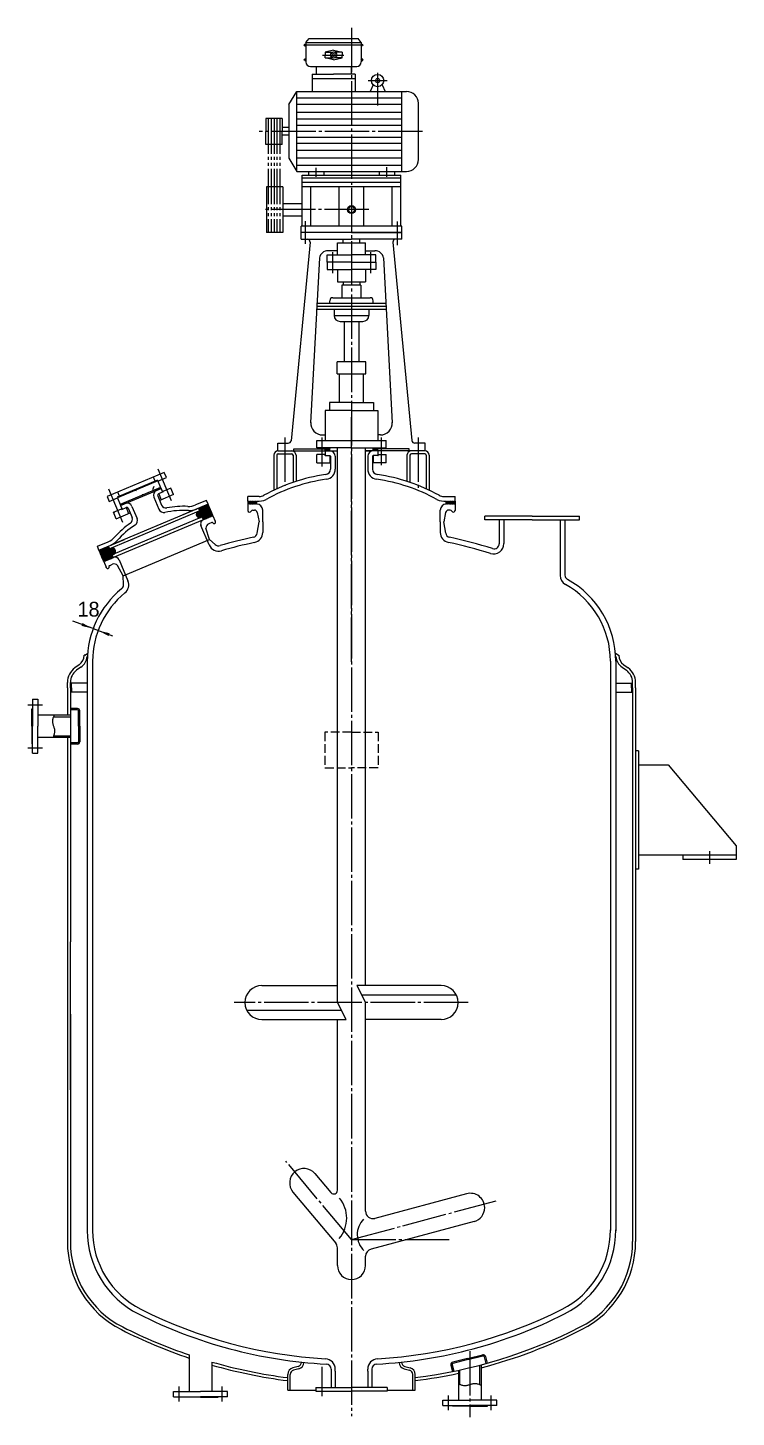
# Model space of a CAD drawing. Extents: x -934 to 561, y -220 to 621.
# Drawn here: x -934.1 to -694.7, y 72.9 to 542 of the extents above; entities that cross this region are included whole.
import ezdxf

# ---------------------------------------------------------------- set-up
doc = ezdxf.new("R2010")
doc.units = 0
for name, pattern in [('BORDER', [17, 12, -1, 1, -1, 1, -1]), ('DASHDOT', [18, 15, -1, 1, -1]), ('DASHED', [4, 3, -1])]:
    doc.linetypes.add(name, pattern=pattern)
doc.layers.get('0').update_dxf_attribs({"linetype": 'CONTINUOUS'})
for name, color, linetype in [('1', 7, 'CONTINUOUS'), ('2', 94, 'DASHDOT'), ('3', 2, 'DASHED'), ('6', 7, 'BORDER'), ('70', 8, 'CONTINUOUS'), ('85', 7, 'CONTINUOUS')]:
    doc.layers.add(name, color=color, linetype=linetype)
doc.styles.add('STYLE1', font='cadt_en.shx', dxfattribs={"width": 0.799282, "bigfont": 'cadt_hz.shx'})

# ---------------------------------------------------------------- blocks, each defined once
blk = doc.blocks.new('*U84')
for p, q in [((177.35, 120.59), (177.52, 120.52, 1)), ((177.52, 120.52), (177.71, 120.44)), ((177.71, 120.44), (177.93, 120.36)), ((177.93, 120.36), (178.18, 120.27)), ((178.18, 120.27), (178.43, 120.19)), ((178.43, 120.19), (178.7, 120.12)), ((178.7, 120.12), (178.96, 120.07)), ((178.96, 120.07), (179.23, 120.03)), ((179.23, 120.03), (179.49, 120.02)), ((179.49, 120.02), (179.74, 120.03)), ((179.74, 120.03), (179.98, 120.06)), ((179.98, 120.06), (180.22, 120.11)), ((180.22, 120.11), (180.46, 120.16)), ((180.46, 120.16), (180.69, 120.23)), ((180.69, 120.23), (180.92, 120.3)), ((180.92, 120.3), (181.15, 120.38)), ((181.15, 120.38), (181.38, 120.45)), ((181.38, 120.45), (181.61, 120.53)), ((181.61, 120.53), (181.85, 120.59)), ((181.85, 120.59), (182.08, 120.65)), ((182.08, 120.65), (182.32, 120.69)), ((182.32, 120.69), (182.57, 120.72)), ((182.57, 120.72), (182.82, 120.73)), ((182.82, 120.73), (183.08, 120.72)), ((183.08, 120.72), (183.34, 120.69)), ((183.34, 120.69), (183.61, 120.63)), ((183.61, 120.63), (183.87, 120.56)), ((183.87, 120.56), (184.13, 120.48)), ((184.13, 120.48), (184.37, 120.4)), ((184.37, 120.4), (184.59, 120.32)), ((184.59, 120.32), (184.79, 120.24)), ((184.79, 120.24), (184.95, 120.17))]:
    blk.add_line(p, q)
blk = doc.blocks.new('*U69')
for p, q in [((40.13, 344.56), (40.12, 344.31)), ((40.12, 344.31), (40.13, 344.06)), ((40.17, 344.83), (40.13, 344.56)), ((40.13, 344.06), (40.16, 343.81)), ((40.16, 343.81), (40.2, 343.57)), ((40.22, 345.1), (40.17, 344.83)), ((40.2, 343.57), (40.26, 343.33)), ((40.29, 345.36), (40.22, 345.1)), ((40.26, 343.33), (40.33, 343.1)), ((40.37, 345.62), (40.29, 345.36)), ((40.33, 343.1), (40.4, 342.87)), ((40.46, 345.86), (40.37, 345.62)), ((40.4, 342.87), (40.48, 342.64)), ((40.54, 346.08), (40.46, 345.86)), ((40.48, 342.64), (40.55, 342.41)), ((40.62, 346.27), (40.54, 346.08)), ((40.69, 346.44), (40.62, 346.27, 1)), ((40.33, 339), (40.27, 338.84)), ((40.41, 339.2), (40.33, 339)), ((40.5, 339.42), (40.41, 339.2)), ((40.58, 339.66), (40.5, 339.42)), ((40.55, 342.41), (40.62, 342.18)), ((40.66, 339.92), (40.58, 339.66)), ((40.62, 342.18), (40.69, 341.95)), ((40.73, 340.18), (40.66, 339.92)), ((40.69, 341.95), (40.75, 341.71)), ((40.79, 340.45), (40.73, 340.18)), ((40.75, 341.71), (40.79, 341.47)), ((40.79, 341.47), (40.82, 341.22)), ((40.82, 340.72), (40.79, 340.45)), ((40.82, 341.22), (40.83, 340.97)), ((40.83, 340.97), (40.82, 340.72))]:
    blk.add_line(p, q)
blk = doc.blocks.new('*U75')
blk.add_line((53.84, 375.61), (47, 378.15))
blk.add_solid([(53.84, 375.61), (49.92, 376.53), (50.26, 377.47)])
blk = doc.blocks.new('*U76')
blk.add_line((53.83, 375.61), (60.45, 373.14))
blk.add_solid([(55.52, 374.98), (59.45, 374.05), (59.1, 373.11)])
blk = doc.blocks.new('*U183')
at = {"layer": '1'}
for p, q in [((110.9, 255.09), (136.4, 255.09)), ((136.4, 249.34), (136.4, 255.09)), ((142.96, 255.09), (145.9, 249.34)), ((171.4, 255.09), (142.96, 255.09)), ((139.35, 243.59), (136.4, 249.34)), ((144.55, 251.99), (176.51, 251.99, 1)), ((145.9, 243.59), (145.9, 249.34)), ((137.76, 246.69), (105.8, 246.69)), ((110.9, 243.59), (139.35, 243.59)), ((171.4, 243.59), (145.9, 243.59))]:
    blk.add_line(p, q, dxfattribs=at)
for centre, start, end in [((110.9, 249.34), 90, 270), ((171.4, 249.34), 270, 450)]:
    blk.add_arc(centre, 5.75, start, end, dxfattribs=at)
at = {"layer": '2'}
blk.add_line((180.62, 249.34), (101.46, 249.34), dxfattribs=at)
blk = doc.blocks.new('*U7')
for p, q in [((106.15, 418.63), (106.16, 418.64)), ((106.15, 418.35), (106.45, 418.64)), ((106.15, 418.06), (106.73, 418.64)), ((106.15, 417.78), (107.01, 418.64)), ((107.02, 417.64), (106.15, 418.5)), ((106.73, 417.64), (106.15, 418.22)), ((106.45, 417.64), (106.15, 417.94)), ((106.17, 417.64), (106.15, 417.66)), ((106.29, 417.64), (107.29, 418.64)), ((107.3, 417.64), (106.3, 418.64)), ((107.58, 417.64), (106.58, 418.64)), ((106.58, 417.64), (107.58, 418.64)), ((106.86, 417.64), (107.86, 418.64)), ((107.87, 417.64), (106.87, 418.64)), ((107.14, 417.64), (108.14, 418.64)), ((108.15, 417.64), (107.15, 418.64)), ((108.43, 417.64), (107.43, 418.64)), ((107.43, 417.64), (108.43, 418.64)), ((108.71, 417.64), (107.71, 418.64)), ((107.71, 417.64), (108.71, 418.64)), ((107.99, 417.64), (108.99, 418.64)), ((109, 417.64), (108, 418.64)), ((108.27, 417.64), (109.15, 418.52)), ((109.15, 417.77), (108.28, 418.64)), ((109.15, 418.05), (108.56, 418.64)), ((108.56, 417.64), (109.15, 418.24)), ((108.84, 417.64), (109.15, 417.95)), ((109.15, 418.33), (108.85, 418.64)), ((109.12, 417.64), (109.15, 417.67)), ((109.15, 418.62), (109.13, 418.64, 1))]:
    blk.add_line(p, q)
blk = doc.blocks.new('*U5')
for p, q in [((173.15, 417.77), (174.03, 418.64)), ((173.15, 418.05), (173.74, 418.64)), ((173.15, 418.33), (173.46, 418.64)), ((173.15, 418.62), (173.18, 418.64)), ((174.03, 417.64), (173.15, 418.52)), ((173.75, 417.64), (173.15, 418.24)), ((173.47, 417.64), (173.15, 417.95)), ((173.18, 417.64), (173.15, 417.67, 1)), ((174.31, 417.64), (173.31, 418.64)), ((173.31, 417.64), (174.31, 418.64)), ((173.59, 417.64), (174.59, 418.64)), ((174.6, 417.64), (173.6, 418.64)), ((173.87, 417.64), (174.87, 418.64)), ((174.88, 417.64), (173.88, 418.64)), ((175.16, 417.64), (174.16, 418.64)), ((174.16, 417.64), (175.16, 418.64)), ((174.44, 417.64), (175.44, 418.64)), ((175.45, 417.64), (174.45, 418.64)), ((174.72, 417.64), (175.72, 418.64)), ((175.73, 417.64), (174.73, 418.64)), ((176.01, 417.64), (175.01, 418.64)), ((175.01, 417.64), (176.01, 418.64)), ((176.15, 417.78), (175.29, 418.64)), ((175.29, 417.64), (176.15, 418.5)), ((175.57, 417.64), (176.15, 418.22)), ((176.15, 418.06), (175.58, 418.64)), ((175.85, 417.64), (176.15, 417.94)), ((176.15, 418.35), (175.86, 418.64)), ((176.15, 418.63), (176.14, 418.64)), ((176.14, 417.64), (176.15, 417.66))]:
    blk.add_line(p, q)
blk = doc.blocks.new('*U102')
at = {"layer": '2'}
blk.add_line((262.15, 300.52), (262.15, 296.22), dxfattribs=at)
at = {"layer": '70'}
for p, q in [((238.15, 334.35), (237.15, 334.35)), ((238.15, 334.35), (238.15, 294.35)), ((238.15, 329.64), (248.15, 329.64)), ((248.15, 329.64), (271.15, 302.24)), ((271.15, 302.24), (271.15, 297.64)), ((238.15, 299.24), (271.15, 299.24, 1)), ((253.15, 299.24), (253.15, 297.64)), ((271.15, 297.64), (253.15, 297.64)), ((238.15, 294.35), (237.15, 294.35))]:
    blk.add_line(p, q, dxfattribs=at)

msp = doc.modelspace()

# ---------------------------------------------------------------- linework, layer by layer
for p, q in [((-897.49859, 386.03651), (-897.68903, 385.57017)), ((-891.54566, 387.17688), (-892.02579, 386.00113)), ((-895.33754, 384.60991), (-895.52347, 384.1546)), ((-876.17958, 379.25705), (-875.85663, 380.0479)), ((-876.00013, 378.90297), (-875.46547, 380.21222)), ((-875.73007, 380.10107), (-874.42082, 379.56642)), ((-875.60897, 379.06729), (-875.07432, 380.37654)), ((-875.33892, 380.26539), (-874.02966, 379.73074)), ((-875.21782, 379.2316), (-874.68317, 380.54086)), ((-874.94777, 380.42971), (-873.63851, 379.89505)), ((-874.82667, 379.39592), (-874.29202, 380.70518)), ((-874.55662, 380.59402), (-873.24736, 380.05937)), ((-874.4383, 377.17284), (-873.26207, 380.0532)), ((-874.43552, 379.56024), (-873.90087, 380.8695)), ((-874.16546, 380.75834), (-872.85621, 380.22369)), ((-874.04715, 377.33715), (-872.87091, 380.21751)), ((-874.04437, 379.72456), (-873.50972, 381.03381)), ((-873.77431, 380.92266), (-872.93984, 380.58189)), ((-873.65322, 379.88888), (-873.15807, 381.10138)), ((-873.38316, 381.08698), (-873.10416, 380.97305)), ((-873.26207, 380.0532), (-872.99376, 380.71023)), ((-873.24736, 380.05937), (-872.61121, 379.79959)), ((-872.87091, 380.21751), (-872.82944, 380.31908)), ((-872.85621, 380.22369), (-872.77553, 380.19074)), ((-904.82648, 378.61954), (-905.00933, 378.17178)), ((-877.15306, 377.76572), (-875.06082, 376.91132)), ((-877.1401, 377.69846), (-876.7882, 378.56019)), ((-874.66967, 377.07564), (-877.13644, 378.08298)), ((-875.45197, 376.747), (-877.02134, 377.38788)), ((-877.00817, 378.35465), (-874.27852, 377.23996)), ((-876.98156, 377.29317), (-876.39128, 378.73865)), ((-875.84368, 376.58291), (-876.85647, 376.9965)), ((-876.81245, 376.91374), (-876.00013, 378.90297)), ((-873.88737, 377.40428), (-876.7598, 378.57727)), ((-876.58647, 376.6736), (-875.60897, 379.06729)), ((-873.49621, 377.56859), (-876.37657, 378.74483)), ((-876.37201, 379.71511), (-875.20312, 379.23778)), ((-876.3439, 379.6482), (-876.24778, 379.88359)), ((-876.31234, 376.55136), (-875.21782, 379.2316)), ((-876.20769, 379.32396), (-875.59427, 379.07346)), ((-876.12122, 379.93675), (-874.81197, 379.4021)), ((-876.04337, 378.93281), (-875.98542, 378.90915)), ((-875.9921, 376.54202), (-874.82667, 379.39592)), ((-875.98542, 378.90915), (-873.10506, 377.73291)), ((-875.61175, 376.67988), (-874.43552, 379.56024)), ((-872.71391, 377.89723), (-875.59427, 379.07346)), ((-875.2206, 376.8442), (-874.04437, 379.72456)), ((-875.20312, 379.23778), (-872.32276, 378.06155)), ((-875.06082, 376.91132), (-873.75157, 376.37667)), ((-875.05746, 376.5859), (-874.14272, 376.21235)), ((-875.02935, 376.51899), (-874.82945, 377.00852)), ((-874.89314, 376.19475), (-874.53387, 376.04803)), ((-874.86504, 376.12784), (-874.4383, 377.17284)), ((-874.82945, 377.00852), (-873.65322, 379.88888)), ((-874.81197, 379.4021), (-871.95393, 378.23498)), ((-874.66967, 377.07564), (-873.36041, 376.54099)), ((-874.5818, 376.0279), (-874.04715, 377.33715)), ((-872.11825, 378.62614), (-874.42082, 379.56642)), ((-874.27852, 377.23996), (-872.96926, 376.70531)), ((-874.19065, 376.19222), (-873.656, 377.50147)), ((-874.02966, 379.73074), (-872.28257, 379.01729)), ((-873.88737, 377.40428), (-872.57811, 376.86962)), ((-873.7995, 376.35653), (-873.26484, 377.66579)), ((-873.656, 377.50147), (-872.66512, 379.92793)), ((-872.44689, 379.40844), (-873.63851, 379.89505)), ((-873.49621, 377.56859), (-872.18696, 377.03394)), ((-873.40834, 376.52085), (-872.87369, 377.83011)), ((-873.26484, 377.66579), (-872.5008, 379.53678)), ((-873.10506, 377.73291), (-871.79581, 377.19826)), ((-873.01719, 376.68517), (-872.48254, 377.99443)), ((-872.87369, 377.83011), (-872.33648, 379.14562)), ((-872.71391, 377.89723), (-871.6253, 377.45268)), ((-872.62604, 376.84949), (-872.09139, 378.15874)), ((-872.48254, 377.99443), (-872.17217, 378.75447)), ((-872.32276, 378.06155), (-871.78962, 377.84383)), ((-872.23489, 377.01381), (-871.84353, 377.97217)), ((-872.09139, 378.15874), (-872.00785, 378.36332)), ((-871.84374, 377.17813), (-871.67921, 377.58102)), ((-909.63916, 364.77161), (-909.10451, 366.08086)), ((-909.36911, 365.96971), (-908.05985, 365.43506)), ((-909.24801, 364.93593), (-908.71336, 366.24518)), ((-908.97795, 366.13403), (-907.6687, 365.59938)), ((-908.85686, 365.10024), (-908.32221, 366.4095)), ((-908.5868, 366.29835), (-907.27755, 365.76369)), ((-908.46571, 365.26456), (-907.93105, 366.57382)), ((-908.19565, 366.46266), (-906.8864, 365.92801)), ((-908.07455, 365.42888), (-907.5399, 366.73813)), ((-907.8045, 366.62698), (-906.49524, 366.09233)), ((-907.68618, 363.20579), (-906.50995, 366.08615)), ((-907.6834, 365.5932), (-907.14875, 366.90245)), ((-907.41335, 366.7913), (-906.59628, 366.45764)), ((-907.29503, 363.37011), (-906.1188, 366.25047)), ((-907.29225, 365.75752), (-906.80421, 366.95262)), ((-907.0222, 366.95562), (-906.7606, 366.84879)), ((-906.90388, 363.53443), (-905.7298, 366.40951)), ((-906.9011, 365.92183), (-906.6399, 366.56147)), ((-906.51273, 363.69875), (-905.39406, 366.43814)), ((-906.50995, 366.08615), (-906.47558, 366.17032)), ((-906.49524, 366.09233), (-904.48346, 365.27079)), ((-906.12158, 363.86307), (-905.1082, 366.34461)), ((-904.6324, 365.65566), (-906.10409, 366.25665)), ((-905.73042, 364.02738), (-904.86758, 366.14033)), ((-904.8062, 366.05069), (-905.70345, 366.41709)), ((-910.02844, 365.59086), (-908.84215, 365.10642)), ((-909.99004, 365.49944), (-909.88681, 365.75223)), ((-909.86412, 365.19971), (-909.23331, 364.9421)), ((-909.82572, 365.10829), (-909.49566, 365.91654)), ((-909.76026, 365.80539), (-908.451, 365.27074)), ((-909.69981, 364.80855), (-909.62446, 364.77778)), ((-909.6614, 364.71714), (-909.63916, 364.77161)), ((-906.7441, 363.60155), (-909.62446, 364.77778)), ((-907.13525, 363.43723), (-909.53549, 364.4174)), ((-909.49709, 364.32599), (-909.24801, 364.93593)), ((-909.37117, 364.02625), (-907.5264, 363.27292)), ((-909.33277, 363.93484), (-908.85686, 365.10024)), ((-909.23331, 364.9421), (-906.35294, 363.76587)), ((-907.91755, 363.1086), (-909.20685, 363.6351)), ((-909.16845, 363.54368), (-908.46571, 365.26456)), ((-908.3087, 362.94428), (-909.04253, 363.24395)), ((-909.00413, 363.15253), (-908.07455, 365.42888)), ((-908.87822, 362.8528), (-908.69985, 362.77996)), ((-905.96179, 363.93019), (-908.84215, 365.10642)), ((-908.83981, 362.76138), (-907.6834, 365.5932)), ((-908.7139, 362.46165), (-907.78175, 362.08099)), ((-908.69985, 362.77996), (-907.3906, 362.24531)), ((-908.67549, 362.37023), (-908.46848, 362.87716)), ((-908.54958, 362.07049), (-908.1729, 361.91667)), ((-908.51118, 361.97908), (-908.07733, 363.04147)), ((-908.46848, 362.87716), (-907.29225, 365.75752)), ((-908.451, 365.27074), (-905.57064, 364.09451)), ((-908.3087, 362.94428), (-906.99945, 362.40963)), ((-908.22083, 361.89654), (-907.68618, 363.20579)), ((-908.07733, 363.04147), (-906.9011, 365.92183)), ((-905.17949, 364.25882), (-908.05985, 365.43506)), ((-907.91755, 363.1086), (-906.6083, 362.57395)), ((-907.82968, 362.06086), (-907.29503, 363.37011)), ((-904.81011, 364.43203), (-907.6687, 365.59938)), ((-907.5264, 363.27292), (-906.21714, 362.73826)), ((-907.43853, 362.22517), (-906.90388, 363.53443)), ((-907.27755, 365.76369), (-904.58639, 364.66472)), ((-907.13525, 363.43723), (-905.82599, 362.90258)), ((-907.04738, 362.38949), (-906.51273, 363.69875)), ((-904.47679, 364.94402), (-906.8864, 365.92801)), ((-906.7441, 363.60155), (-905.43484, 363.0669)), ((-906.65623, 362.55381), (-906.12158, 363.86307)), ((-906.35294, 363.76587), (-905.28173, 363.32843)), ((-906.26508, 362.71813), (-905.73042, 364.02738)), ((-905.96179, 363.93019), (-905.44605, 363.71958)), ((-905.87392, 362.88245), (-905.48967, 363.82341)), ((-905.48277, 363.04676), (-905.32535, 363.43226)), ((-905.33927, 364.1917), (-904.68769, 365.78729)), ((-904.94811, 364.35605), (-904.52338, 365.39611))]:
    msp.add_line(p, q)
at = {"layer": '1'}
for p, q in [((-832.84498, 400.20218), (-833.63877, 399.40839)), ((-833.16318, 400.20218), (-833.63877, 399.72659)), ((-833.48138, 400.20218), (-833.63877, 400.04479)), ((-832.94892, 399.20218), (-833.63877, 399.89203)), ((-833.26712, 399.20218), (-833.63877, 399.57383)), ((-833.58532, 399.20218), (-833.63877, 399.25564)), ((-832.63073, 399.20218), (-833.63073, 400.20218)), ((-832.52679, 400.20218), (-833.52679, 399.20218)), ((-832.31253, 399.20218), (-833.31253, 400.20218)), ((-832.20859, 400.20218), (-833.20859, 399.20218)), ((-832.03877, 399.24663), (-832.99433, 400.20218)), ((-832.03877, 400.0538), (-832.89039, 399.20218)), ((-832.03877, 399.56482), (-832.67613, 400.20218)), ((-832.03877, 399.7356), (-832.57219, 399.20218)), ((-832.03877, 399.88302), (-832.35793, 400.20218)), ((-832.03877, 399.4174), (-832.25399, 399.20218, 1)), ((-832.03877, 400.20122), (-832.03974, 400.20218)), ((-829.48877, 212.90218), (-829.48877, 400.20218)), ((-819.98877, 218.65218), (-819.98877, 400.20218)), ((-817.43877, 400.20122), (-817.43781, 400.20218)), ((-817.43877, 399.88302), (-817.11961, 400.20218)), ((-817.43877, 399.56482), (-816.80141, 400.20218)), ((-817.43877, 399.24663), (-816.48322, 400.20218)), ((-817.43877, 400.0538), (-816.58716, 399.20218)), ((-817.43877, 399.7356), (-816.90535, 399.20218)), ((-817.43877, 399.4174), (-817.22355, 399.20218)), ((-817.26896, 400.20218), (-816.26896, 399.20218)), ((-817.16502, 399.20218), (-816.16502, 400.20218)), ((-816.95076, 400.20218), (-815.95076, 399.20218)), ((-816.84682, 399.20218), (-815.84682, 400.20218)), ((-816.63256, 400.20218), (-815.83877, 399.40839)), ((-816.52862, 399.20218), (-815.83877, 399.89203)), ((-816.31436, 400.20218), (-815.83877, 399.72659)), ((-816.21042, 399.20218), (-815.83877, 399.57383)), ((-815.99617, 400.20218), (-815.83877, 400.04479)), ((-815.89222, 399.20218), (-815.83877, 399.25564)), ((-855.92851, 383.80218), (-859.73877, 383.80218, 6.28319)), ((-859.73877, 382.20218), (-859.73877, 383.80218)), ((-859.73877, 382.20218), (-859.73877, 381.20218, 6.28319)), ((-859.73877, 381.20218), (-859.73877, 379.10218, 6.28319)), ((-856.73877, 381.20218), (-856.73877, 382.20218)), ((-793.54903, 383.80218), (-789.73877, 383.80218, 6.28319)), ((-792.73877, 381.20218), (-792.73877, 382.20218, 6.28319)), ((-789.73877, 382.20218), (-789.73877, 383.80218)), ((-789.73877, 382.20218), (-789.73877, 381.20218, 6.28319)), ((-789.73877, 381.20218), (-789.73877, 379.10218)), ((-858.0479, 379.20218), (-857.53877, 379.20218, 6.28319)), ((-856.55704, 378.39244), (-855.93877, 375.20218)), ((-854.73877, 375.20218), (-854.73877, 379.20218)), ((-794.73877, 375.20218), (-794.73877, 379.20218)), ((-792.92051, 378.39244), (-793.53877, 375.20218)), ((-791.42964, 379.20218), (-791.93877, 379.20218, 6.28319)), ((-789.73877, 379.20218), (-789.74716, 379.20218)), ((-779.73627, 375.94741), (-779.73627, 377.14741, 6.28319)), ((-763.73727, 377.14741), (-779.73627, 377.14741)), ((-763.73727, 375.94741), (-779.73627, 375.94741, 6.28319)), ((-774.83877, 375.94741, -6.71223), (-774.83877, 367.81781, 6.28319)), ((-773.23677, 375.94741), (-773.23677, 367.87979)), ((-763.73727, 377.14741), (-747.73827, 377.14741)), ((-763.73727, 375.94741), (-747.73827, 375.94741)), ((-754.23777, 375.94741), (-754.23777, 359.74883)), ((-752.63877, 375.94741), (-752.63877, 359.03152)), ((-747.73827, 375.94741), (-747.73827, 377.14741)), ((-872.85201, 367.46296), (-875.60283, 374.01118)), ((-856.56114, 371.40351), (-855.93877, 375.20218, 6.28319)), ((-854.73877, 375.20218), (-854.73877, 371.67837)), ((-794.73877, 375.20218), (-794.73877, 371.67837)), ((-792.91641, 371.40351), (-793.53877, 375.20218, 6.28319)), ((-901.85484, 356.97824), (-872.72112, 369.21697)), ((-870.81606, 367.60535), (-872.72112, 369.21697)), ((-774.83877, 368.41139), (-774.83877, 367.81781)), ((-903.24751, 362.35901), (-900.27339, 355.27926)), ((-901.80594, 354.06298), (-901.85484, 356.97824)), ((-754.23877, 359.75757), (-754.23877, 357.16255)), ((-752.63877, 359.08543), (-752.63877, 357.27368, 6.28319)), ((-914.86874, 330.20218), (-915.03877, 330.20218)), ((-914.86874, 330.20218), (-913.93238, 330.74279)), ((-734.6088, 330.20218), (-735.54517, 330.74279)), ((-734.6088, 330.20218), (-734.43877, 330.20218)), ((-734.6088, 330.20218), (-734.43877, 330.20218)), ((-916.74447, 326.92557), (-918.18023, 325.92024)), ((-916.17089, 326.10642), (-917.60665, 325.10109, 6.28319)), ((-916.17089, 326.10642), (-917.60665, 325.10109)), ((-914.03877, 328.15393), (-914.03877, 323.95218)), ((-914.03877, 323.95218), (-914.03877, 183.48742, 6.28319)), ((-912.23877, 328.15393), (-912.23877, 323.95218)), ((-912.23877, 323.95218), (-912.23877, 183.48742)), ((-737.23877, 328.15393), (-737.23877, 323.95218)), ((-737.23877, 323.95218), (-737.23877, 183.48742)), ((-735.43877, 328.15393), (-735.43877, 323.95218, 6.28319)), ((-735.43877, 323.95218), (-735.43877, 183.48742)), ((-733.30665, 326.10642), (-731.87089, 325.10109, 6.28319)), ((-733.30665, 326.10642), (-731.87089, 325.10109)), ((-732.73308, 326.92557), (-731.29731, 325.92024, 6.28319)), ((-920.73877, 319.20218), (-920.73877, 321.00533)), ((-920.73877, 319.20218), (-920.73877, 310.00168)), ((-920.73877, 319.20218), (-920.73877, 310.00168)), ((-919.73877, 319.20218), (-919.73877, 321.00533)), ((-914.03877, 320.70218), (-919.73877, 320.70218)), ((-919.73877, 319.20218), (-919.73877, 233.37917)), ((-919.73877, 319.20218), (-919.73877, 233.37917)), ((-919.33877, 319.20218), (-919.33877, 320.70218)), ((-919.33877, 319.20218), (-919.33877, 317.70218)), ((-735.43877, 320.70218), (-729.73877, 320.70218)), ((-730.13877, 319.20218), (-730.13877, 320.70218)), ((-730.13877, 319.20218), (-730.13877, 317.70218)), ((-729.73877, 319.20218), (-729.73877, 321.00533)), ((-729.73877, 319.20218), (-729.73877, 183.48742)), ((-728.73877, 319.20218), (-728.73877, 321.00533)), ((-728.73877, 319.20218), (-728.73877, 183.48742)), ((-932.53927, 315.30118), (-932.53927, 306.20218)), ((-932.53927, 315.30118), (-930.73927, 315.30118)), ((-930.73927, 315.30118), (-930.73927, 306.20218)), ((-914.03877, 317.70218), (-919.73877, 317.70218)), ((-735.43877, 317.70218), (-729.73877, 317.70218)), ((-932.73877, 306.20218), (-932.73877, 312.10168)), ((-932.73877, 312.10168), (-932.53927, 312.10168)), ((-919.73877, 310.00168), (-930.73927, 310.00168, 6.28319)), ((-917.33927, 312.20218), (-919.73877, 312.20218)), ((-917.33867, 311.80318), (-919.73877, 311.80318)), ((-916.93967, 306.20218), (-916.93967, 311.40418)), ((-916.53977, 306.20218), (-916.53977, 311.40268, 6.28319)), ((-932.73877, 306.20218), (-932.73877, 300.30268)), ((-932.53927, 297.10318), (-932.53927, 306.20218)), ((-930.73927, 297.10318), (-930.73927, 306.20218)), ((-925.44257, 309.40168), (-919.73877, 309.40168)), ((-916.93967, 306.20218), (-916.93967, 301.00018)), ((-916.53977, 306.20218), (-916.53977, 301.00168)), ((-932.73877, 300.30268), (-932.53927, 300.30268)), ((-919.73877, 302.40268), (-930.73927, 302.40268)), ((-925.38869, 303.00268), (-919.73877, 303.00268)), ((-920.73877, 302.40268), (-920.73877, 235.00168)), ((-920.73877, 302.40268), (-920.73877, 235.00168)), ((-917.33867, 300.60118), (-919.73877, 300.60118, 6.28319)), ((-932.53927, 297.10318), (-930.73927, 297.10318)), ((-917.33927, 300.20218), (-919.73877, 300.20218)), ((-920.73877, 235.00168), (-920.73877, 155.00168)), ((-919.73877, 183.48742), (-919.73877, 233.37917)), ((-920.73877, 227.40268), (-920.73877, 215.00168)), ((-819.98877, 183.48742), (-819.98877, 212.90218, 7.85398)), ((-919.73877, 209.0252), (-919.73877, 183.48742)), ((-829.48877, 183.48742), (-829.48877, 207.15218)), ((-919.73877, 183.48742), (-919.73877, 153.37917)), ((-919.73877, 183.48742), (-919.73877, 158.97917)), ((-914.03877, 183.48742), (-914.03877, 135.95044, 6.28319)), ((-912.23877, 183.48742), (-912.23877, 135.95044, 6.28319)), ((-829.48877, 149.54262), (-829.48877, 183.48742)), ((-819.98877, 142.45409), (-819.98877, 183.48742)), ((-737.23877, 183.48742), (-737.23877, 135.95044)), ((-735.43877, 183.48742), (-735.43877, 135.83753)), ((-729.73877, 183.48742), (-729.73877, 132.18315)), ((-728.73877, 183.48742), (-728.73877, 132.18315)), ((-920.73877, 155.00168), (-920.73877, 132.18315)), ((-837.07846, 155.15331), (-831.69633, 148.73914, 6.28319)), ((-919.73877, 153.99757), (-919.73877, 132.18315)), ((-920.73877, 147.40268), (-920.73877, 132.18315)), ((-919.73877, 149.0252), (-919.73877, 132.18315)), ((-844.50909, 148.91827), (-830.07366, 131.7148, 6.28319)), ((-785.84404, 148.34508), (-816.84172, 140.03928, 6.28319)), ((-783.3335, 138.9756), (-818.13582, 129.65035)), ((-737.23877, 136.15218), (-737.23877, 135.95044)), ((-737.23877, 135.95044), (-737.23877, 136.15218)), ((-735.43877, 136.15218), (-735.43877, 135.95044)), ((-919.73877, 132.40218), (-919.73877, 132.18315)), ((-829.48877, 124.15218), (-829.48877, 130.10783)), ((-819.98877, 124.15218), (-819.98877, 127.23553, 6.28319)), ((-879.53827, 93.92066), (-879.53827, 81.63665)), ((-785.50582, 92.72281), (-780.4598, 93.98093)), ((-871.93927, 91.54552), (-871.93927, 81.63665)), ((-830.23777, 88.40218), (-830.23777, 89.15388, 6.28319)), ((-819.23977, 88.40218), (-819.23977, 89.15388, 6.28319)), ((-791.13418, 90.49553), (-790.59799, 88.34501)), ((-790.74717, 90.59264), (-790.20677, 88.4252, 6.28319)), ((-785.50582, 92.72281), (-790.55184, 91.4647)), ((-785.40907, 92.33479), (-790.45655, 91.07631, 6.28319)), ((-785.40907, 92.33479), (-780.3616, 93.59327)), ((-781.33977, 83.89286), (-781.33977, 90.50107)), ((-780.93927, 90.60668), (-780.93927, 78.61749)), ((-779.87792, 93.30265), (-779.31517, 91.04559)), ((-779.49063, 93.39859), (-778.93051, 91.15206)), ((-831.63877, 89.13204), (-831.63877, 82.90318)), ((-830.23777, 88.40218), (-830.23777, 82.90318, 12.79675)), ((-819.23977, 88.40218), (-819.23977, 82.90318)), ((-817.83877, 89.13204), (-817.83877, 82.90318)), ((-788.53827, 88.77791), (-788.53827, 78.61749)), ((-788.13777, 83.98942), (-788.13777, 88.86516)), ((-884.83777, 81.63665), (-875.73877, 81.63665)), ((-884.83777, 79.83665), (-884.83777, 81.63665)), ((-884.83777, 79.83665), (-875.73877, 79.83665)), ((-881.63827, 79.83665), (-881.63827, 79.63715)), ((-866.63977, 81.63665), (-875.73877, 81.63665)), ((-866.63977, 79.83665), (-875.73877, 79.83665)), ((-869.83927, 79.83665), (-869.83927, 79.63715)), ((-866.63977, 79.83665), (-866.63977, 81.63665)), ((-836.73877, 82.90318), (-836.73877, 81.70318, 6.28319)), ((-836.73877, 82.90318), (-824.73877, 82.90318)), ((-836.73877, 81.70318), (-824.73877, 81.70318)), ((-812.73877, 82.90318), (-824.73877, 82.90318)), ((-812.73877, 81.70318), (-824.73877, 81.70318)), ((-812.73877, 82.90318), (-812.73877, 81.70318)), ((-803.34873, 82.00194), (-803.24092, 82.10975)), ((-875.73877, 79.63715), (-881.63827, 79.63715)), ((-875.73877, 79.63715), (-869.83927, 79.63715)), ((-793.83777, 78.61749), (-784.73877, 78.61749)), ((-793.83777, 76.81749), (-793.83777, 78.61749)), ((-793.83777, 76.81749), (-784.73877, 76.81749, 6.28319)), ((-790.63827, 76.61799), (-790.63827, 76.81749)), ((-784.73877, 76.61799), (-790.63827, 76.61799)), ((-775.63977, 78.61749), (-784.73877, 78.61749)), ((-775.63977, 76.81749), (-784.73877, 76.81749)), ((-784.73877, 76.61799), (-778.83927, 76.61799, 6.28319)), ((-778.83927, 76.61799), (-778.83927, 76.81749)), ((-775.63977, 76.81749), (-775.63977, 78.61749))]:
    msp.add_line(p, q, dxfattribs=at)
for centre, radius, start, end in [((-824.73877, 330.20218), 61.6, 98.1480984, 118.7718565), ((-824.73877, 330.20218), 60, 98.1480984, 118.7266053), ((-824.73877, 330.20218), 60, 61.2733947, 81.8519016), ((-824.73877, 330.20218), 61.6, 61.2281435, 81.8519016), ((-856.1594, 387.65716), 5.48566, 263.937398, 298.0878803), ((-856.73877, 379.20218), 2, 0, 90), ((-855.92851, 387.00218), 3.2, 270, 298.7718565), ((-793.31814, 387.65716, 6.28319), 5.48566, 241.9121197, 276.062602), ((-793.54903, 387.00218), 3.2, 241.2281435, 270), ((-792.73877, 379.20218), 2, 90, 180), ((-859.13877, 379.10218), 0.6, 180, 335.3756816), ((-858.0479, 378.60218), 0.6, 90, 155.3756816), ((-857.53877, 378.20218), 1, 10.9678518, 90), ((-791.93877, 378.20218), 1, 90, 169.0321482), ((-791.42964, 378.60218), 0.6, 24.6243184, 90), ((-790.33877, 379.10218), 0.6, 204.6243184, 9.5940682), ((-858.23877, 371.67837), 1.7, 282.0095388, 350.6954337), ((-858.23877, 371.67837), 3.5, 282.0095388, 0), ((-791.23877, 371.67837), 3.5, 180, 257.9904612), ((-791.23877, 371.67837), 1.7, 189.3045663, 257.9904612), ((-869.62517, 368.81852), 3.5, 202.7867001, 286.1884488), ((-869.62517, 368.81852), 1.7, 225.5307746, 286.1884488), ((-824.73877, 214.20218), 159.3, 102.0095388, 106.1884488), ((-824.73877, 214.20218), 157.5, 102.0095388, 106.1884488), ((-824.73877, 214.20218), 157.5, 72.6535343, 77.9904612), ((-824.73877, 214.20218), 159.3, 72.5796988, 77.9904612), ((-776.73677, 367.87979), 3.5, 252.6535343, 0), ((-776.53877, 367.81781), 1.7, 252.5796988, 0), ((-750.73877, 357.16255), 3.5, 180, 240.7433959), ((-750.93877, 357.27368), 1.7, 180, 241.137665), ((-882.48877, 328.15393), 31.55, 129.1921746, 180), ((-903.50023, 353.9237), 1.7, 309.1921746, 4.6995199), ((-903.50023, 353.9237), 3.5, 309.1921746, 22.7867001), ((-766.98877, 328.15393), 29.75, 0, 60.7433959), ((-766.98877, 328.15393), 31.55, 0, 61.137665), ((-882.48877, 328.15393), 29.75, 129.1921746, 180), ((-919.03877, 330.20218), 4, 305, 0), ((-919.03877, 330.20218), 5, 305, 354.6455283), ((-730.43877, 330.20218), 5, 185.3544717, 235), ((-730.43877, 330.20218), 4, 180, 235), ((-914.73877, 321.00533), 6, 125, 180), ((-914.73877, 321.00533), 5, 125, 180), ((-734.73877, 321.00533), 5, 0, 55), ((-734.73877, 321.00533), 6, 0, 55), ((-917.33927, 311.40268), 0.7995, 0, 90), ((-917.33867, 311.40418), 0.399, 0, 90), ((-917.33927, 301.00168), 0.7995, 270, 0), ((-917.33867, 301.00018), 0.399, 270, 0), ((-840.79378, 152.03579), 4.85, 130, 220), ((-840.79378, 152.03579), 4.85, 40, 130), ((-830.73877, 149.54262), 1.25, 220, 0), ((-837.15347, 140.15218), 10.784, 320.308499, 38.8399474), ((-784.58877, 143.66034), 4.85, 0, 105), ((-817.48877, 142.45409), 2.5, 180, 285), ((-784.58877, 143.66034), 4.85, 285, 0), ((-815.30435, 134.50962), 7.498, 135.4482316, 225.6351972), ((-766.98877, 135.95044), 29.75, 296.8755941, 0.3885438), ((-766.98877, 135.95044), 31.55, 296.8755941, 0.3663762), ((-887.43877, 132.18315), 33.3, 180, 243.1244059), ((-887.43877, 132.18315), 32.3, 180, 243.1244059), ((-882.48877, 135.95044), 31.55, 180, 243.1244059), ((-882.48877, 135.95044), 29.75, 180, 243.1244059), ((-831.98877, 130.10783), 2.5, 0, 40), ((-762.03877, 132.18315), 32.3, 296.8755941, 0), ((-762.03877, 132.18315), 33.3, 296.8755941, 0), ((-817.48877, 127.23553), 2.5, 105, 180), ((-824.73877, 124.15218), 4.75, 180, 270), ((-824.73877, 124.15218), 4.75, 270, 0), ((-824.73877, 249.90218), 157.5, 243.1244059, 266.7958163), ((-824.73877, 249.90218), 157.5, 273.2041837, 296.8755941), ((-824.73877, 255.90218), 171, 243.1244059, 251.3089569), ((-824.73877, 249.90218), 159.3, 243.1244059, 266.9380228), ((-824.73877, 249.90218), 159.3, 273.0619772, 296.8755941), ((-824.73877, 255.90218), 171, 277.2222456, 296.8755941), ((-824.73877, 255.90218), 172, 243.1244059, 251.4216146), ((-824.73877, 255.90218), 172, 284.7527437, 296.8755941), ((-780.26638, 93.20518), 0.7995, 14, 104), ((-824.73877, 255.90218), 171, 253.9768148, 262.7777544), ((-824.73877, 255.90218), 172, 254.072457, 262.8199661), ((-833.73777, 89.15388), 3.5, 0, 86.7958163), ((-833.33877, 89.13204), 1.7, 0, 86.9380228), ((-815.73977, 89.15388), 3.5, 93.2041837, 180), ((-816.13877, 89.13204), 1.7, 93.0619772, 180), ((-790.35843, 90.68895), 0.7995, 104, 194), ((-790.36003, 90.68917), 0.399, 104, 194), ((-780.26507, 93.20612), 0.399, 14, 104), ((-824.73877, 255.90218), 172, 277.1800339, 282.149781)]:
    msp.add_arc(centre, radius, start, end, dxfattribs=at)
at = {"layer": '2'}
for p, q in [((-824.73877, 542.04374), (-824.73877, 73.30194)), ((-840.78007, 536.19628), (-840.02605, 536.19628)), ((-840.40203, 535.74462), (-840.40203, 536.57353)), ((-820.79577, 536.19628), (-821.54979, 536.19628)), ((-839.98677, 531.24178), (-840.83644, 531.24178)), ((-840.40203, 531.67384), (-840.40203, 530.79307)), ((-834.52564, 532.85014), (-827.27856, 532.85014)), ((-821.58907, 531.24178), (-820.73939, 531.24178)), ((-821.17381, 531.67384), (-821.17381, 530.79307)), ((-815.90359, 526.77833), (-815.90359, 515.85343)), ((-819.09312, 524.21531), (-812.71417, 524.21531)), ((-800.7561, 507.04365), (-855.92105, 507.04365)), ((-836.63877, 491.6738), (-836.63877, 494.76493)), ((-812.83877, 491.6738), (-812.83877, 494.95307)), ((-818.8488, 480.63941), (-854.70673, 480.63941)), ((-840.23877, 469.14562), (-840.23877, 476.72464)), ((-809.23877, 468.69088), (-809.23877, 476.64885)), ((-831.17097, 466.29542), (-831.17097, 459.15189)), ((-818.30658, 466.29542), (-818.30658, 459.15189)), ((-824.73877, 327.95218), (-824.73877, 410.52691)), ((-847.23877, 403.69112), (-847.23877, 387.34285)), ((-834.73877, 403.7205), (-834.73877, 393.87612)), ((-814.73877, 403.65038), (-814.73877, 394.39222)), ((-802.23877, 403.69112), (-802.23877, 386.62578)), ((-890.17785, 393.08541), (-885.6848, 382.38992, 6.28319)), ((-906.87752, 386.36277), (-902.14642, 375.10063)), ((-934.12444, 313.45168), (-929.14814, 313.45168)), ((-934.12444, 298.95268), (-929.14814, 298.95268)), ((-824.73877, 132.90218), (-846.95972, 159.38408)), ((-824.73877, 132.90218), (-775.80604, 146.01367, 6.28319)), ((-824.73877, 132.90218), (-791.40236, 132.90218, 1)), ((-824.73877, 132.90218), (-791.40236, 132.90218)), ((-784.73877, 95.19767), (-784.73877, 72.90472)), ((-834.73877, 89.9125), (-834.73877, 80.04308)), ((-882.98827, 78.25148), (-882.98827, 83.22778)), ((-868.48927, 78.25148), (-868.48927, 83.22778)), ((-791.98827, 75.23233), (-791.98827, 80.20862)), ((-777.48927, 75.23233), (-777.48927, 80.20862))]:
    msp.add_line(p, q, dxfattribs=at)
at = {"layer": '3'}
for p, q in [((-833.73877, 304.20218), (-833.73877, 292.20218)), ((-824.73877, 304.20218), (-833.73877, 304.20218)), ((-824.73877, 304.20218), (-815.73877, 304.20218)), ((-815.73877, 304.20218), (-815.73877, 292.20218)), ((-833.73877, 292.20218), (-824.73877, 292.20218)), ((-815.73877, 292.20218), (-824.73877, 292.20218))]:
    msp.add_line(p, q, dxfattribs=at)
at = {"layer": '6'}
for p, q in [((-852.92494, 511.44899), (-852.92494, 472.94234)), ((-851.92116, 511.44899), (-851.92116, 472.94234)), ((-850.91738, 511.44899), (-850.91738, 472.94234)), ((-849.9136, 511.44899), (-849.9136, 472.94234)), ((-848.90982, 511.44899), (-848.90982, 472.94234))]:
    msp.add_line(p, q, dxfattribs=at)
at = {"layer": '70'}
for p, q in [((-845.96532, 516.12379), (-843.18014, 520.54365)), ((-845.96532, 516.12379), (-845.96532, 497.96883)), ((-843.18014, 493.54365), (-843.18014, 520.54365)), ((-843.18014, 520.54365), (-806.12458, 520.54365)), ((-807.76944, 516.11278), (-843.18014, 516.11278)), ((-807.76944, 493.54365), (-807.76944, 520.54365, 6.28319)), ((-802.12458, 497.54365), (-802.12458, 516.54365)), ((-848.13487, 511.44899), (-853.71382, 511.44899)), ((-853.71382, 511.44899), (-853.71382, 507.04365)), ((-848.13487, 511.44899), (-848.13487, 507.04365)), ((-807.76944, 513.45459), (-843.18014, 513.45459)), ((-853.71382, 502.6383), (-853.71382, 507.04365)), ((-845.96532, 508.35449), (-848.13487, 508.35449)), ((-848.13487, 502.6383), (-848.13487, 507.04365)), ((-807.76944, 511.15858), (-843.18014, 511.15858)), ((-807.76944, 509.07519), (-843.18014, 509.07519)), ((-848.13487, 502.6383), (-853.71382, 502.6383)), ((-845.96532, 505.7328), (-848.13487, 505.7328)), ((-807.76944, 505.01211), (-843.18014, 505.01211)), ((-807.76944, 502.92872), (-843.18014, 502.92872)), ((-845.96532, 497.96883), (-843.18014, 493.54365)), ((-807.76944, 500.63271), (-843.18014, 500.63271)), ((-807.76944, 497.97452), (-843.18014, 497.97452)), ((-843.18014, 493.54365), (-806.12458, 493.54365)), ((-839.21507, 493.54365), (-839.21507, 492.26532)), ((-834.06248, 493.54365), (-834.06248, 492.26532)), ((-815.41507, 493.54365), (-815.41507, 492.26532)), ((-810.26248, 493.54365), (-810.26248, 492.26532)), ((-853.50804, 488.33648), (-853.50804, 472.94234)), ((-847.92908, 488.33648), (-853.50804, 488.33648)), ((-847.92908, 488.33648), (-847.92908, 472.94234)), ((-841.40643, 475.10218), (-841.40643, 492.26532)), ((-841.40643, 491.40218), (-808.07112, 491.40218)), ((-841.40643, 491.40218), (-808.07112, 491.40218)), ((-841.40643, 489.92429), (-808.07112, 489.92429)), ((-841.40643, 488.4464), (-808.07112, 488.4464)), ((-838.52129, 475.10218), (-838.52129, 488.4464)), ((-828.87211, 475.10218), (-828.87211, 488.4464, 6.28319)), ((-820.60543, 475.10218), (-820.60543, 488.4464)), ((-810.95626, 475.10218), (-810.95626, 488.48644)), ((-808.07112, 475.10218), (-808.07112, 492.26532)), ((-847.92908, 482.70373), (-841.40643, 482.70373)), ((-847.92908, 478.57509), (-841.40643, 478.57509)), ((-841.73877, 470.70218), (-841.73877, 475.10218)), ((-807.73877, 475.10218), (-841.73877, 475.10218)), ((-807.73877, 470.70218), (-807.73877, 475.10218)), ((-847.92908, 472.94234), (-853.50804, 472.94234)), ((-838.7499, 469.67209), (-845.17237, 402.52866)), ((-824.73877, 472.90218), (-841.73877, 472.90218)), ((-807.73877, 472.90218), (-841.73877, 472.90218)), ((-841.73877, 470.70218), (-824.73877, 470.70218, 6.28319)), ((-829.43469, 469.48521), (-820.04285, 469.48521)), ((-829.43469, 465.40218), (-829.43469, 469.48521)), ((-827.52951, 470.70218), (-824.73877, 470.70218)), ((-827.52951, 469.48521), (-827.52951, 470.70218)), ((-824.73877, 472.90218), (-807.73877, 472.90218)), ((-807.73877, 470.70218), (-824.73877, 470.70218)), ((-821.94803, 469.48521), (-821.94803, 470.70218)), ((-820.04285, 465.40218), (-820.04285, 469.48521)), ((-810.72765, 469.67209), (-804.33792, 402.69846)), ((-832.90932, 465.40218), (-824.73877, 465.40218)), ((-832.90932, 462.90218), (-832.90932, 465.40218)), ((-829.43469, 466.77473), (-832.66447, 466.77473)), ((-816.56822, 465.40218), (-824.73877, 465.40218)), ((-820.04285, 466.77473), (-816.81307, 466.77473)), ((-816.56822, 462.90218), (-816.56822, 465.40218)), ((-835.60561, 464.36607), (-838.53669, 408.60162)), ((-824.73877, 462.90218), (-832.90932, 462.90218)), ((-832.90932, 462.90218), (-832.90932, 460.40218, 6.28319)), ((-832.90932, 460.40218), (-824.73877, 460.40218)), ((-829.43469, 460.40218), (-829.43469, 456.31916)), ((-824.73877, 462.90218), (-816.56822, 462.90218)), ((-816.56822, 460.40218), (-824.73877, 460.40218)), ((-820.04285, 460.40218), (-820.04285, 456.31916)), ((-816.56822, 462.90218), (-816.56822, 460.40218)), ((-813.87193, 464.36607), (-810.94096, 408.61512)), ((-829.43469, 456.31916), (-820.04285, 456.31916)), ((-821.52951, 455.10218), (-827.94803, 455.10218)), ((-827.94803, 455.10218), (-827.94803, 450.90218)), ((-827.52951, 456.31916), (-827.52951, 455.10218)), ((-821.94803, 456.31916), (-821.94803, 455.10218)), ((-821.52951, 455.10218), (-821.52951, 450.90218)), ((-831.07884, 450.90218), (-818.39871, 450.90218)), ((-812.81823, 446.90218), (-836.65931, 446.90218)), ((-812.87689, 447.90218), (-836.60066, 447.90218)), ((-812.93555, 448.90218), (-836.542, 448.90218)), ((-832.07884, 448.90218), (-832.07884, 449.90218, 6.28319)), ((-830.59013, 446.90218), (-830.59013, 444.89345, 6.28319)), ((-818.88742, 446.90218), (-818.88742, 444.89345, 6.28319)), ((-817.39871, 448.90218), (-817.39871, 449.90218)), ((-830.59013, 444.89345), (-818.88742, 444.89345)), ((-828.59013, 442.89345), (-820.88742, 442.89345, 6.28319)), ((-827.23877, 442.89345), (-827.23877, 429.20218)), ((-822.23877, 442.89345), (-822.23877, 429.20218)), ((-829.5306, 425.20218), (-829.5306, 429.20218)), ((-819.94694, 429.20218), (-829.5306, 429.20218)), ((-819.94694, 425.20218), (-819.94694, 429.20218, 6.28319)), ((-829.5306, 425.20218), (-819.94694, 425.20218)), ((-828.73877, 415.50218), (-828.73877, 425.20218)), ((-820.73877, 415.50218), (-820.73877, 425.20218)), ((-824.73877, 415.50218), (-832.1784, 415.50218)), ((-832.1784, 415.50218), (-832.1784, 412.84102)), ((-824.73877, 415.50218), (-817.29915, 415.50218)), ((-817.29915, 415.50218), (-817.29915, 412.84102)), ((-824.73877, 412.84102), (-833.63794, 412.84102)), ((-833.63794, 412.84102), (-833.63794, 402.70218)), ((-824.73877, 412.84102), (-815.8396, 412.84102)), ((-815.8396, 412.84102), (-815.8396, 402.70218)), ((-834.53217, 404.57738), (-833.63794, 404.57841, 6.28319)), ((-814.94538, 404.57738), (-815.8396, 404.57841, 6.28319)), ((-849.63877, 401.80218), (-846.13424, 401.80218)), ((-849.63877, 399.20218), (-849.63877, 401.80218, 6.28319)), ((-849.63877, 399.20218), (-829.48877, 399.20218)), ((-849.48877, 399.20218), (-844.98877, 399.20218)), ((-844.23877, 399.20218), (-844.23877, 399.90218)), ((-844.23877, 399.90218), (-833.63877, 399.90218)), ((-836.48877, 400.20218), (-836.48877, 402.70218)), ((-836.48877, 402.70218), (-812.98877, 402.70218)), ((-824.73877, 400.20218), (-836.48877, 400.20218)), ((-833.63877, 399.20218), (-833.63877, 400.21756)), ((-833.63877, 399.20218), (-833.63877, 397.60218)), ((-833.63877, 399.20218), (-829.48877, 399.20218)), ((-832.03877, 399.20218), (-832.03877, 400.20218)), ((-824.73877, 400.20218), (-812.98877, 400.20218)), ((-819.98877, 399.20218), (-818.56346, 399.20218)), ((-799.83877, 399.20218), (-819.98877, 399.20218)), ((-817.43877, 399.20218), (-817.43877, 400.20218)), ((-815.83877, 399.20218), (-815.83877, 400.21756)), ((-805.23877, 399.90218), (-815.83877, 399.90218)), ((-815.83877, 399.20218), (-815.83877, 397.60218, 6.28319)), ((-812.98877, 400.20218), (-812.98877, 402.70218)), ((-805.23877, 399.20218), (-805.23877, 399.90218)), ((-799.83877, 401.80218), (-803.34331, 401.80218)), ((-799.83877, 399.20218), (-799.83877, 401.80218, 6.28319)), ((-850.98877, 397.70218), (-850.98877, 385.92917)), ((-849.98877, 397.70218), (-849.98877, 386.38935)), ((-849.48877, 398.20218), (-844.98877, 398.20218, 6.28319)), ((-844.48877, 397.70218), (-844.48877, 388.55025, 6.28319)), ((-843.48877, 397.70218), (-843.48877, 388.87924)), ((-833.63877, 398.00218), (-836.48877, 398.00218)), ((-836.48877, 395.20218), (-836.48877, 398.00218)), ((-836.48877, 395.20218), (-831.83877, 395.20218)), ((-833.73877, 398.00218), (-833.73877, 397.60218)), ((-833.63877, 397.60218), (-833.73877, 397.60218)), ((-833.63877, 397.60218), (-832.03877, 397.60218)), ((-832.03877, 397.60218), (-832.03877, 395.20218)), ((-831.83877, 397.40218), (-831.83877, 393.06115, 6.28319)), ((-830.23877, 397.40218), (-830.23877, 393.06115)), ((-819.23877, 397.40218), (-819.23877, 393.06115)), ((-817.63877, 397.40218), (-817.63877, 393.06115, 6.28319)), ((-812.98877, 395.20218), (-817.63877, 395.20218)), ((-815.83877, 397.60218), (-817.43877, 397.60218)), ((-817.43877, 397.60218), (-817.43877, 395.20218)), ((-815.83877, 398.00218), (-812.98877, 398.00218)), ((-815.83877, 397.60218), (-815.73877, 397.60218)), ((-815.73877, 398.00218), (-815.73877, 397.60218)), ((-812.98877, 395.20218), (-812.98877, 398.00218)), ((-805.98877, 397.70218), (-805.98877, 388.87924)), ((-804.98877, 397.70218), (-804.98877, 388.55025)), ((-799.98877, 398.20218), (-804.48877, 398.20218, 6.28319)), ((-799.48877, 397.70218), (-799.48877, 386.38935)), ((-798.48877, 397.70218), (-798.48877, 385.92917)), ((-887.98839, 391.87555), (-907.3494, 383.74222)), ((-891.09525, 388.94341), (-891.6762, 390.32634)), ((-890.1493, 389.0154), (-887.29124, 390.21603)), ((-887.29124, 390.21603), (-887.98839, 391.87555)), ((-890.26549, 389.29199), (-903.91024, 383.55999)), ((-890.18803, 389.1076), (-903.83278, 383.3756)), ((-903.08064, 383.90849), (-903.66159, 385.29142)), ((-889.21978, 386.80271), (-902.86452, 381.07072)), ((-902.74849, 380.79406), (-889.10358, 386.52613)), ((-889.10358, 386.52613), (-890.5793, 385.9052)), ((-890.26549, 389.29199), (-889.21978, 386.80271)), ((-889.10358, 386.52613), (-889.21978, 386.80271)), ((-889.10358, 386.52613), (-888.56136, 385.23539)), ((-872.79939, 380.24756), (-909.67752, 364.75549)), ((-907.3494, 383.74222), (-906.65226, 382.0827)), ((-906.65226, 382.0827), (-903.79405, 383.2834)), ((-903.91024, 383.55999), (-902.86452, 381.07072, 6.28319)), ((-902.86452, 381.07072), (-902.74849, 380.79406)), ((-902.74849, 380.79406), (-901.27206, 381.4133)), ((-902.74849, 380.79406), (-902.20627, 379.50333)), ((-898.91635, 380.45053), (-897.19841, 376.36105)), ((-891.54073, 383.54894), (-889.82278, 379.45946, 6.28319)), ((-890.21162, 383.99981), (-888.90997, 380.9013, 6.28319)), ((-873.18669, 381.16951), (-881.7682, 377.56452)), ((-873.72892, 382.46025), (-877.40541, 380.91579)), ((-876.6716, 378.62089), (-872.79939, 380.24756, 6.28319)), ((-873.18669, 381.16951), (-873.72892, 382.46025, 6.28319)), ((-873.72892, 382.46025), (-873.69743, 382.38529)), ((-872.79939, 380.24756), (-873.18669, 381.16951, 6.28319)), ((-871.94733, 378.21926), (-872.79939, 380.24756, 6.28319)), ((-871.94733, 378.21926), (-908.82545, 362.7272)), ((-871.56003, 377.29731), (-908.43815, 361.80524)), ((-877.15844, 379.50103), (-906.09308, 367.34593, 6.28319)), ((-900.16871, 379.81696), (-898.86706, 376.71844)), ((-876.86694, 377.02032), (-877.09932, 377.57349, 6.28319)), ((-876.02623, 378.892), (-876.41353, 379.81396, 6.28319)), ((-871.94733, 378.21926), (-875.81953, 376.59259)), ((-874.78686, 375.94175), (-875.17417, 376.86371)), ((-871.56003, 377.29731), (-874.78686, 375.94175)), ((-871.56003, 377.29731), (-871.94733, 378.21926)), ((-871.56003, 377.29731), (-870.78543, 375.4534)), ((-870.70796, 375.26901), (-870.78543, 375.4534)), ((-872.72112, 369.21697), (-873.90209, 373.06824)), ((-871.89177, 374.98864), (-872.99811, 374.52388, 6.28319)), ((-910.60704, 366.96818), (-906.93055, 368.51263)), ((-910.06482, 365.67745), (-910.60704, 366.96818)), ((-910.06482, 365.67745), (-901.48331, 369.28244)), ((-905.80531, 366.38216), (-909.67752, 364.75549)), ((-906.45068, 366.11105), (-906.83798, 367.033, 6.28319)), ((-904.52553, 365.40127), (-904.75791, 365.95444)), ((-901.85484, 356.97824), (-872.72112, 369.21697)), ((-909.67752, 364.75549), (-910.06482, 365.67745)), ((-908.82545, 362.7272), (-909.67752, 364.75549, 6.28319)), ((-908.82545, 362.7272), (-904.95325, 364.35386)), ((-908.43815, 361.80524), (-908.82545, 362.7272)), ((-908.43815, 361.80524), (-905.21132, 363.1608)), ((-908.43815, 361.80524), (-907.66355, 359.96134)), ((-905.21132, 363.1608), (-905.59862, 364.08275, 6.28319)), ((-907.58609, 359.77695), (-907.66355, 359.96134)), ((-906.5572, 360.4261), (-905.45086, 360.89086, 6.28319)), ((-901.85484, 356.97824), (-903.77853, 360.5175, 6.28319)), ((-842.74874, 90.05225), (-844.53208, 89.57441, 6.28319)), ((-842.54171, 89.27959), (-844.32504, 88.80174, 6.28319)), ((-806.93584, 89.27959), (-805.1525, 88.80174)), ((-806.7288, 90.05225), (-804.94547, 89.57441, 6.28319)), ((-846.23662, 82.00194), (-846.23662, 87.353)), ((-845.4367, 82.00194), (-845.4367, 87.353)), ((-804.04084, 82.00194), (-804.04084, 87.353)), ((-803.24092, 82.00194), (-803.24092, 87.353)), ((-846.23662, 82.00194), (-836.73757, 82.00194)), ((-812.73997, 82.00194), (-803.24092, 82.00194))]:
    msp.add_line(p, q, dxfattribs=at)
for radius in [1.3501, 1.02422]:
    msp.add_circle((-824.73877, 480.63941), radius, dxfattribs=at)
for centre, radius, start, end in [((-806.12458, 516.54365), 4, 0, 90), ((-806.12458, 497.54365), 4, 270, 0), ((-839.74771, 469.73824), 1, 356.2071367, 74.5673049), ((-809.72984, 469.73824), 1, 105.4326951, 183.7928633), ((-832.66447, 463.77473), 3, 90, 168.6318128), ((-816.81307, 463.77473), 3, 11.3681872, 90), ((-831.07884, 449.90218), 1, 90, 180), ((-818.39871, 449.90218), 1, 0, 90), ((-828.59013, 444.89345), 2, 180, 270), ((-820.88742, 444.89345), 2, 270, 0), ((-834.53676, 408.57738), 4, 176.6430762, 270.0658702), ((-814.94078, 408.57738), 4, 269.9341298, 3.3569238), ((-849.48877, 397.70218), 1.5, 90, 180), ((-846.13424, 402.80218), 1, 270, 354.0466028), ((-844.98877, 397.70218), 1.5, 0, 90), ((-832.03877, 397.40218), 1.8, 0, 90), ((-817.43877, 397.40218), 1.8, 90, 180), ((-804.48877, 397.70218), 1.5, 90, 180), ((-803.34331, 402.80218), 1, 185.9533972, 270), ((-799.98877, 397.70218), 1.5, 0, 90), ((-849.48877, 397.70218), 0.5, 90, 180), ((-844.98877, 397.70218), 0.5, 0, 90), ((-832.03877, 397.40218), 0.2, 0, 90), ((-817.43877, 397.40218), 0.2, 90, 180), ((-804.48877, 397.70218), 0.5, 90, 180), ((-799.98877, 397.70218), 0.5, 0, 90), ((-833.73877, 393.06115), 1.9, 278.1480984, 0), ((-833.73877, 393.06115), 3.5, 278.1480984, 0), ((-815.73877, 393.06115), 3.5, 180, 261.8519016), ((-815.73877, 393.06115), 1.9, 180, 261.8519016), ((-889.88121, 384.24608), 1.8, 112.8194817, 202.7867), ((-900.57587, 379.75339), 1.8, 22.7867, 112.7539183), ((-887.43485, 381.52098), 1.6, 202.7867, 280.6787504), ((-881.39803, 349.50696), 30.97823, 87.4133954, 100.6787504), ((-879.72922, 386.44751), 6, 267.4133954, 292.7867), ((-900.34219, 376.09876), 1.6, 304.8946496, 22.7867), ((-898.85792, 375.6639), 1.8, 303.2956979, 22.7867), ((-888.16327, 380.1566), 1.8, 202.7867, 282.2777021), ((-881.40099, 349.08392), 30, 86.9447672, 102.2777021), ((-879.48224, 385.03275), 6, 266.9447672, 292.7867), ((-876.36176, 377.88333), 0.8, 112.7867, 202.7867), ((-876.12937, 377.33016), 0.8, 202.7867, 292.7867), ((-874.20591, 374.55882), 1.5, 112.7867, 202.7867), ((-881.70518, 349.37792), 30.97823, 124.8946496, 138.1600046), ((-881.40099, 349.08392), 30, 123.2956979, 138.6286328), ((-872.40413, 373.14642), 1.5, 112.7867, 182.9878236), ((-871.81431, 374.80425), 0.2, 22.7867, 112.7867), ((-871.16894, 375.07536), 0.5, 202.7867, 22.7867), ((-909.25436, 374.04435), 6, 292.7867, 318.1600046), ((-908.41689, 372.87765), 6, 292.7867, 318.6286328), ((-905.49547, 365.6446), 0.8, 22.7867, 112.7867), ((-904.63036, 361.77787), 1.5, 22.7867, 112.7867), ((-905.26309, 365.09143), 0.8, 292.7867, 22.7867), ((-907.12511, 359.9706), 0.5, 202.7867, 22.7867), ((-906.47974, 360.24171), 0.2, 112.7867, 202.7867), ((-904.88294, 359.50246), 1.5, 42.5855764, 112.7867), ((-843.93685, 87.353), 2.29977, 105, 180), ((-843.13693, 91.50099), 1.49985, 285, 0), ((-843.13693, 91.50099), 2.29977, 285, 357.928188), ((-806.34061, 91.50099), 2.29977, 182.071812, 255), ((-806.34061, 91.50099), 1.49985, 180, 255), ((-805.54069, 87.353), 2.29977, 0, 75), ((-843.93685, 87.353), 1.49985, 105, 180), ((-805.54069, 87.353), 1.49985, 0, 75)]:
    msp.add_arc(centre, radius, start, end, dxfattribs=at)
at = {"layer": '85'}
for p, q in [((-840.11792, 537.11098), (-839.06186, 538.40218)), ((-840.11792, 537.11098), (-840.11792, 530.50865)), ((-840.11792, 537.11098), (-821.45492, 537.11098)), ((-840.11792, 536.26543), (-821.45492, 536.26543)), ((-839.06186, 538.40218), (-822.51398, 538.40218)), ((-821.45792, 537.11098), (-822.51398, 538.40218)), ((-821.45492, 537.11098), (-821.45492, 530.50865)), ((-830.78792, 534.44711), (-833.67691, 533.83525)), ((-833.67691, 533.83525), (-831.17121, 533.83525)), ((-833.67691, 533.83525), (-833.67691, 532.85014)), ((-833.67691, 531.86503), (-833.67691, 532.85014)), ((-830.78792, 531.25318), (-833.67691, 531.86503)), ((-833.67691, 531.86503), (-831.17121, 531.86503)), ((-830.78792, 534.44711), (-827.89892, 533.83525)), ((-830.78792, 531.25318), (-827.89892, 531.86503)), ((-827.89892, 533.83525), (-830.40463, 533.83525)), ((-827.89892, 531.86503), (-830.40463, 531.86503)), ((-827.89892, 533.83525), (-827.89892, 532.85014)), ((-827.89892, 531.86503), (-827.89892, 532.85014)), ((-838.61792, 529.00865), (-822.95492, 529.00865)), ((-838.03569, 526.35753), (-830.78792, 526.35753)), ((-838.03569, 526.35753), (-838.03569, 520.54365)), ((-836.72839, 529.00865), (-836.72839, 526.35753)), ((-823.54015, 526.35753), (-830.78792, 526.35753, 6.28319)), ((-824.84745, 529.00865), (-824.84745, 526.35753)), ((-823.54015, 526.35753), (-823.54015, 520.54365)), ((-838.03569, 524.92904), (-823.54015, 524.92904, 6.28319)), ((-817.38214, 522.76204), (-818.47021, 520.54365)), ((-814.42503, 522.76204), (-813.33697, 520.54365)), ((-843.18014, 518.4246), (-807.76944, 518.4246)), ((-843.18014, 495.66269), (-807.76944, 495.66269)), ((-841.40643, 492.26532), (-808.07112, 492.26532)), ((-890.18803, 389.1076), (-890.1493, 389.0154)), ((-888.37697, 385.31285), (-889.94429, 384.65444, 6.28319)), ((-885.78077, 386.62042), (-888.45443, 385.49724)), ((-888.45443, 385.49724), (-888.37697, 385.31285)), ((-884.85124, 384.40773), (-885.78077, 386.62042)), ((-902.39066, 379.42587), (-900.82334, 380.08428)), ((-902.39066, 379.42587), (-900.82334, 380.08428, 6.28319)), ((-900.91553, 380.04555), (-900.06347, 378.01725)), ((-889.8521, 384.69317), (-889.00003, 382.66487)), ((-884.85124, 384.40773), (-889.55321, 382.43249, 6.28319)), ((-905.14178, 378.48708), (-902.46812, 379.61026)), ((-904.21226, 376.2744), (-905.14178, 378.48708)), ((-904.21226, 376.2744), (-899.5103, 378.24964)), ((-902.46812, 379.61026), (-902.39066, 379.42587))]:
    msp.add_line(p, q, dxfattribs=at)
for centre, radius in [((-840.40203, 536.19628), 0.28411), ((-821.17381, 536.19628), 0.28411), ((-840.40203, 531.24178), 0.28411), ((-830.78792, 532.85014), 1.05705), ((-830.78792, 532.85014), 0.53235), ((-821.17381, 531.24178), 0.28411), ((-815.90364, 524.21531), 2.07315), ((-815.89357, 524.21531), 0.70877)]:
    msp.add_circle(centre, radius, dxfattribs=at)
for centre, radius, start, end in [((-838.61792, 530.50865), 1.5, 180, 270), ((-822.95492, 530.50865), 1.5, 270, 0), ((-900.62969, 379.6233), 0.5, 22.7867, 112.7867), ((-889.75064, 384.19346), 0.5, 112.7867, 202.7867)]:
    msp.add_arc(centre, radius, start, end, dxfattribs=at)

# ---------------------------------------------------------------- block references
for name in ['*U7', '*U5', '*U75', '*U76', '*U69', '*U102', '*U183', '*U84']:
    msp.add_blockref(name, (-965.89177, -36.43765))

# ---------------------------------------------------------------- texts
at = {"style": 'STYLE1'}
msp.add_text('18', height=5, dxfattribs=at).set_placement((-917.30766, 343.22283))

doc.saveas('drawing.dxf')
